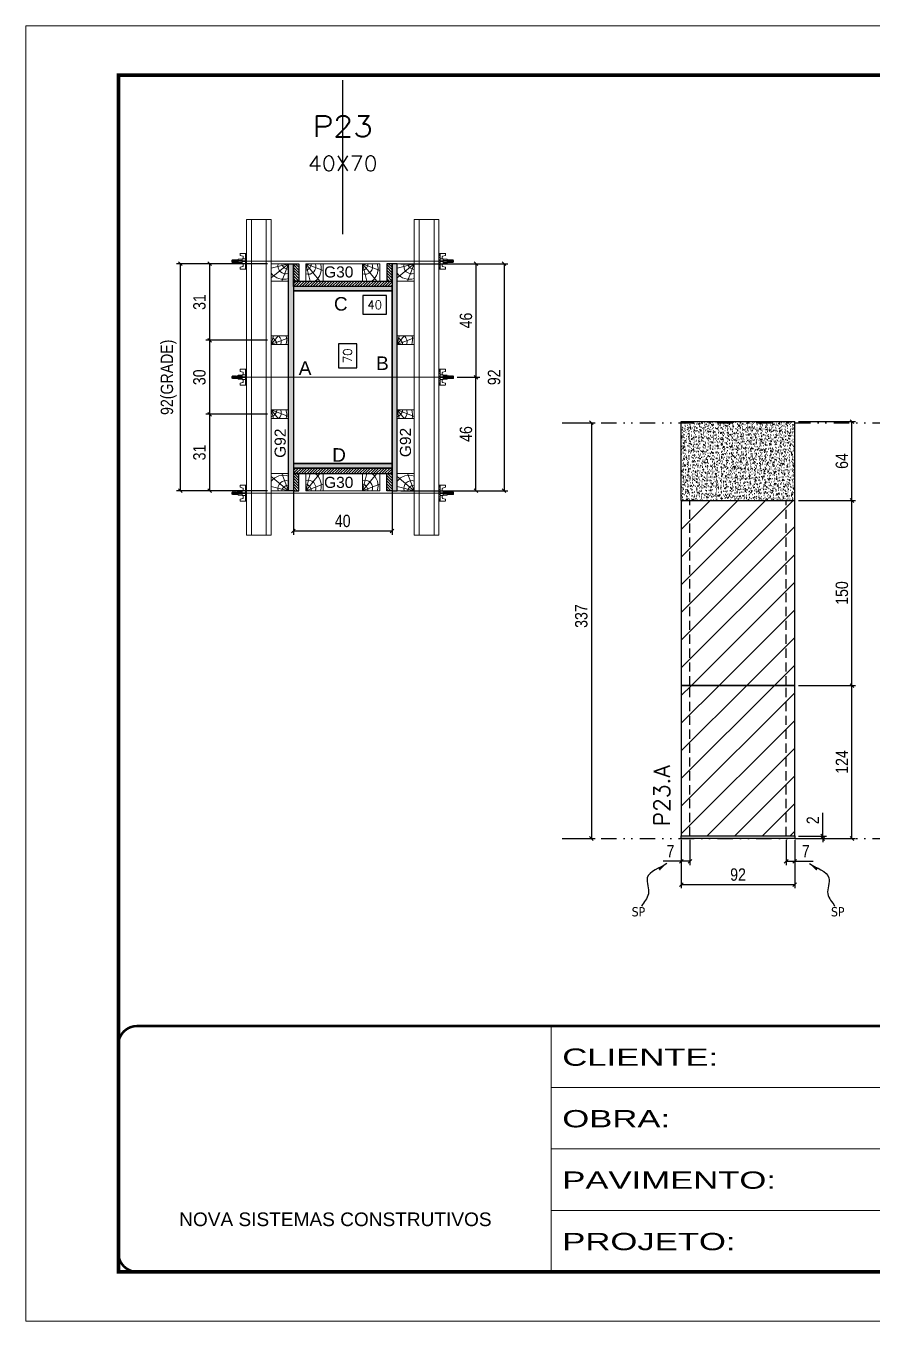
# Model space of a CAD drawing. Extents: x 2949 to 9230, y 1140 to 12527.
# Drawn here: x 6133 to 6818, y 10328 to 11378 of the extents above; entities that cross this region are included whole.
import ezdxf
from ezdxf.enums import TextEntityAlignment as Align

# ---------------------------------------------------------------- set-up
doc = ezdxf.new("R2010")
doc.units = 0
for name, pattern in [('CONTINUO', [0]), ('DASHED', [0.75, 0.5, -0.25]), ('DIVIDE2', [0.625, 0.25, -0.125, 0, -0.125, 0, -0.125]), ('HIDDEN', [0.375, 0.25, -0.125])]:
    doc.linetypes.add(name, pattern=pattern)
for name, color, linetype in [('CHAPA', 1, 'Continuous'), ('COTA', 241, 'Continuous'), ('cotas', 4, 'Continuous'), ('MEIO_PONT', 93, 'Continuous'), ('Nível', 160, 'Continuous'), ('Painéis', 200, 'Continuous'), ('SARRAFO', 251, 'Continuous'), ('Sarrafo de Pressão', 42, 'HIDDEN'), ('texto', 7, 'Continuous'), ('Texto de Titulo', 7, 'Continuous'), ('Texto Qtd Sarr', 242, 'Continuous'), ('TEXTO_GERAL', 7, 'Continuous')]:
    doc.layers.add(name, color=color, linetype=linetype)
for name, color, linetype, lineweight in [('Folhas', 255, 'Continuous', 9), ('Hachura', 251, 'Continuous', 9), ('Madeira', 126, 'Continuous', 18), ('Perfil Metálico', 224, 'Continuous', 18), ('SARRAFO DE PRESSAO', 251, 'DASHED', 9), ('Texto Seção', 7, 'Continuous', 15)]:
    doc.layers.add(name, color=color, linetype=linetype, lineweight=lineweight)
doc.styles.add('ARIAL', font='arial.ttf')
doc.styles.add('COTA TECNICA', font='techl___.ttf', dxfattribs={"height": 10})
doc.styles.add('COTA TECNICA 2X', font='techl___.ttf', dxfattribs={"height": 10})
doc.styles.add('COTA TECNICA-50', font='techl___.ttf', dxfattribs={"height": 10})
doc.styles.add('REGUA-120', font='ROMANS.shx', dxfattribs={"height": 15})
doc.styles.add('ROMANS', font='romans.shx')
doc.styles.add('SANSSERIF', font='sas_____.pfb')
doc.styles.get("Standard").update_dxf_attribs({"font": 'arial.ttf'})
doc.styles.add('Tecnologia', font='')
doc.styles.get('Tecnologia').set_extended_font_data('Forgotten Futurist')
doc.dimstyles.new('COTA PAINEL-50', dxfattribs={"dimtxt": 10, "dimasz": 3, "dimexe": 3, "dimexo": 3, "dimgap": 3, "dimtad": 1, "dimdec": 1, "dimzin": 12, "dimdsep": 46, "dimtxsty": 'COTA TECNICA-50', "dimblk1": 'OBLIQUE', "dimblk2": 'OBLIQUE', "dimsah": 1, "dimcen": 0.9, "dimclrd": 4, "dimclre": 4, "dimclrt": 240, "dimadec": 1, "dimazin": 3, "dimtfac": 1, "dimtdec": 1, "dimtmove": 0, "dimatfit": 3, "dimfxl": 1, "dimtolj": 1, "dimtzin": 12, "dimarcsym": 0})
doc.dimstyles.new('PAINEL', dxfattribs={"dimtxt": 10, "dimasz": 3, "dimexe": 3, "dimexo": 3, "dimgap": 3, "dimtad": 1, "dimdec": 1, "dimzin": 12, "dimdsep": 46, "dimtxsty": 'COTA TECNICA', "dimblk1": 'OBLIQUE', "dimblk2": 'OBLIQUE', "dimsah": 1, "dimcen": 0.9, "dimclrd": 4, "dimclre": 4, "dimclrt": 240, "dimadec": 1, "dimazin": 3, "dimtfac": 1, "dimtdec": 1, "dimtmove": 0, "dimatfit": 3, "dimfxl": 1, "dimtolj": 1, "dimtzin": 12, "dimarcsym": 0})
doc.dimstyles.new('SECAO PILAR', dxfattribs={"dimtxt": 10, "dimasz": 3, "dimexe": 3, "dimexo": 3, "dimgap": 3, "dimtad": 1, "dimdec": 1, "dimlfac": 0.5, "dimzin": 12, "dimdsep": 46, "dimtxsty": 'COTA TECNICA 2X', "dimblk1": 'OBLIQUE', "dimblk2": 'OBLIQUE', "dimsah": 1, "dimcen": 0.9, "dimclrd": 256, "dimclre": 256, "dimclrt": 256, "dimadec": 1, "dimazin": 3, "dimtfac": 1, "dimtdec": 1, "dimtmove": 0, "dimatfit": 3, "dimfxl": 1, "dimtolj": 1, "dimtzin": 12, "dimarcsym": 0})
doc.dimstyles.new('SECÇÃO 2', dxfattribs={"dimtxt": 7, "dimasz": 6, "dimexe": 0.18, "dimexo": 2, "dimgap": -4, "dimtad": 3, "dimdec": 1, "dimlfac": 0.5, "dimzin": 12, "dimdsep": 46, "dimtxsty": 'ROMANS', "dimblk": 'ARCHTICK', "dimcen": 0.09, "dimse1": 1, "dimse2": 1, "dimsd1": 1, "dimsd2": 1, "dimclrd": 180, "dimclre": 5, "dimclrt": 1, "dimadec": 0, "dimazin": 3, "dimtfac": 1, "dimtdec": 1, "dimtofl": 0, "dimtmove": 0, "dimatfit": 3, "dimldrblk": 'ARCHTICK', "dimfxl": 1, "dimtolj": 1, "dimtzin": 0, "dimarcsym": 0})
doc.dimstyles.get("Standard").update_dxf_attribs({"dimtxt": 0.18, "dimasz": 0.18, "dimexe": 0.18, "dimexo": 0.0625, "dimgap": 0.09, "dimtad": 0, "dimtih": 1, "dimtoh": 1, "dimdec": 4, "dimzin": 0, "dimdsep": 46, "dimtxsty": 'Standard', "dimcen": 0.09, "dimadec": 0, "dimazin": 0, "dimtfac": 1, "dimtdec": 4, "dimtofl": 0, "dimtmove": 0, "dimatfit": 3, "dimfxl": 1, "dimtolj": 1, "dimtzin": 0, "dimarcsym": 0})
pattern_1 = [(45, (-126071.967, -22713.47), (-11.2253202, 11.2253202), [])]

# ---------------------------------------------------------------- blocks, each defined once
blk = doc.blocks.new('9999999999')
at = {"color": 30, "linetype": 'CONTINUO'}
for p, q in [((98564.6, 34230.2), (98564.6, 34429.4)), ((98564.6, 34379.6), (99584, 34379.6)), ((98564.6, 34329.8), (99488, 34329.8)), ((98564.6, 34280), (99488, 34280))]:
    blk.add_line(p, q, dxfattribs=at)
at = {"color": 30, "linetype": 'CONTINUO', "const_width": 2}
blk.add_lwpolyline([(99584, 34230.2), (99584, 34414.4, 0.414214), (99569, 34429.4), (98229, 34429.4, 0.414214), (98214, 34414.4), (98214, 34245.2, 0.414214), (98229, 34230.2), (99584, 34230.2)], format="xyb", dxfattribs=at)
at = {"layer": 'Folhas'}
blk.add_lwpolyline([(98139, 34190.2), (99624, 34190.2), (99624, 35240.2), (98139, 35240.2)], close=True, dxfattribs=at)
at = {"layer": 'Folhas', "color": 30, "const_width": 3}
blk.add_lwpolyline([(98214, 34230.2), (99584, 34230.2), (99584, 35200.2), (98214, 35200.2)], close=True, dxfattribs=at)
at = {"color": 7, "linetype": 'Continuous', "ltscale": 5, "style": 'ARIAL'}
blk.add_text('NOVA SISTEMAS CONSTRUTIVOS', height=11.059, dxfattribs=at).set_placement((98263.2, 34267.2))
at = {"layer": 'Folhas', "color": 7, "style": 'Tecnologia', "width": 1.5}
for s, p in [('CLIENTE:', (98573.7, 34397.2)), ('OBRA:', (98573.7, 34347.3)), ('PAVIMENTO:', (98573.7, 34297.5)), ('PROJETO:', (98573.7, 34247.7))]:
    blk.add_text(s, height=14, dxfattribs=at).set_placement(p)
blk = doc.blocks.new('*D1765')
at = {"layer": 'COTA', "color": 180, "lineweight": -2, "transparency": 16777216}
for p, q in [((6400.8, 11120.4), (6385.8, 11120.4)), ((6385.8, 11120.4), (6385.8, 11101)), ((6400.8, 11101), (6400.8, 11120.4)), ((6385.8, 11101), (6400.8, 11101))]:
    blk.add_line(p, q, dxfattribs=at)
at = {"layer": 'Defpoints', "color": 0, "transparency": 16777216}
for p in [(6349.3, 11163.3), (6349.3, 11023.3), (6404.8, 11023.3)]:
    blk.add_point(p, dxfattribs=at)
at = {"layer": 'COTA', "color": 1, "transparency": 16777216, "insert": (6393.3, 11110.7), "char_height": 7, "attachment_point": 5, "rotation": 90, "style": 'ROMANS'}
blk.add_mtext('\\A1;70', dxfattribs=at)
blk = doc.blocks.new('_ArchTick')
at = {"color": 0, "linetype": 'ByBlock', "const_width": 0.15}
blk.add_lwpolyline([(-0.5, -0.5), (0.5, 0.5)], dxfattribs=at)
blk = doc.blocks.new('_Oblique')
at = {"color": 0, "linetype": 'ByBlock', "lineweight": -2}
blk.add_line((-0.5, -0.5), (0.5, 0.5), dxfattribs=at)
blk = doc.blocks.new('*D1766')
at = {"layer": 'COTA', "lineweight": -2, "transparency": 16777216}
for p, q in [((6436.3, 11185.3), (6523.1, 11185.3)), ((6520.1, 11185.3), (6520.1, 11001.3)), ((6436.3, 11001.3), (6523.1, 11001.3))]:
    blk.add_line(p, q, dxfattribs=at)
at = {"layer": 'Defpoints', "color": 0, "transparency": 16777216}
for p in [(6433.3, 11185.3), (6433.3, 11001.3), (6520.1, 11001.3)]:
    blk.add_point(p, dxfattribs=at)
at = {"layer": 'COTA', "lineweight": -2, "transparency": 16777216, "xscale": 3, "yscale": 3, "zscale": 3}
for p, rotation in [((6520.1, 11185.3), 90), ((6520.1, 11001.3), 270)]:
    blk.add_blockref('_Oblique', p, dxfattribs=dict(at, rotation=rotation))
at = {"layer": 'COTA', "transparency": 16777216, "insert": (6512, 11093.3), "char_height": 10, "attachment_point": 5, "rotation": 90, "style": 'COTA TECNICA 2X'}
blk.add_mtext('\\A1;92', dxfattribs=at)
blk = doc.blocks.new('*D1767')
at = {"layer": 'COTA', "lineweight": -2, "transparency": 16777216}
for p, q in [((6470.3, 11185.3), (6500.3, 11185.3)), ((6497.3, 11185.3), (6497.3, 11093.3)), ((6482.1, 11093.3), (6500.3, 11093.3))]:
    blk.add_line(p, q, dxfattribs=at)
at = {"layer": 'Defpoints', "color": 0, "transparency": 16777216}
for p in [(6467.3, 11185.3), (6479.1, 11093.3), (6497.3, 11093.3)]:
    blk.add_point(p, dxfattribs=at)
at = {"layer": 'COTA', "lineweight": -2, "transparency": 16777216, "xscale": 3, "yscale": 3, "zscale": 3}
for p, rotation in [((6497.3, 11185.3), 90), ((6497.3, 11093.3), 270)]:
    blk.add_blockref('_Oblique', p, dxfattribs=dict(at, rotation=rotation))
at = {"layer": 'COTA', "transparency": 16777216, "insert": (6489.2, 11139.3), "char_height": 10, "attachment_point": 5, "rotation": 90, "style": 'COTA TECNICA 2X'}
blk.add_mtext('\\A1;46', dxfattribs=at)
blk = doc.blocks.new('*D1768')
at = {"layer": 'COTA', "lineweight": -2, "transparency": 16777216}
for p, q in [((6482.1, 11093.3), (6500.3, 11093.3)), ((6497.3, 11001.3), (6497.3, 11093.3)), ((6470.3, 11001.3), (6500.3, 11001.3))]:
    blk.add_line(p, q, dxfattribs=at)
at = {"layer": 'Defpoints', "color": 0, "transparency": 16777216}
for p in [(6479.1, 11093.3), (6497.3, 11093.3), (6467.3, 11001.3)]:
    blk.add_point(p, dxfattribs=at)
at = {"layer": 'COTA', "lineweight": -2, "transparency": 16777216, "xscale": 3, "yscale": 3, "zscale": 3}
for p, rotation in [((6497.3, 11093.3), 90), ((6497.3, 11001.3), 270)]:
    blk.add_blockref('_Oblique', p, dxfattribs=dict(at, rotation=rotation))
at = {"layer": 'COTA', "transparency": 16777216, "insert": (6489.2, 11047.3), "char_height": 10, "attachment_point": 5, "rotation": 90, "style": 'COTA TECNICA 2X'}
blk.add_mtext('\\A1;46', dxfattribs=at)
blk = doc.blocks.new('*D1769')
at = {"layer": 'COTA', "color": 180, "lineweight": -2, "transparency": 16777216}
for p, q in [((6424.8, 11159.5), (6405.5, 11159.5)), ((6405.5, 11159.5), (6405.5, 11144.5)), ((6424.8, 11144.5), (6424.8, 11159.5)), ((6405.5, 11144.5), (6424.8, 11144.5))]:
    blk.add_line(p, q, dxfattribs=at)
at = {"layer": 'Defpoints', "color": 0, "transparency": 16777216}
for p in [(6349.3, 11163.3), (6429.3, 11163.3), (6429.3, 11140.5)]:
    blk.add_point(p, dxfattribs=at)
at = {"layer": 'COTA', "color": 1, "transparency": 16777216, "insert": (6415.2, 11152), "char_height": 7, "attachment_point": 5, "style": 'ROMANS'}
blk.add_mtext('\\A1;40', dxfattribs=at)
blk = doc.blocks.new('titulo1')
at = {"layer": 'Defpoints', "color": 252, "linetype": 'HIDDEN', "ltscale": 2}
blk.add_line((0, 0), (0, 125), dxfattribs=at)
at = {"layer": 'Defpoints', "style": 'ROMANS', "oblique": 15}
blk.add_attdef('FOLHA', text='', height=10, dxfattribs=at).set_placement((0, 15.6), align=Align.MIDDLE_CENTER)
at = {"layer": 'Texto Qtd Sarr', "color": 3, "style": 'ROMANS', "oblique": 15}
for tag, height, p in [('TITULO', 17, (0, 71.4)), ('SEÇÃO', 12, (0, 41.5))]:
    blk.add_attdef(tag, text='', height=height, dxfattribs=at).set_placement(p, align=Align.MIDDLE_CENTER)
blk = doc.blocks.new('PONTALETE')
at = {"layer": 'Madeira'}
for q in [(2.71, 7), (7, 5.76), (7, 1.74)]:
    blk.add_line((0, 0), q, dxfattribs=at)
blk.add_lwpolyline([(0, 0), (7, 0), (7, 7), (0, 7)], close=True, dxfattribs=at)
for centre, radius, start, end in [((2.04, 0.06), 6.23, 37.2818, 109.0913), ((1.09, 0.9), 3.19, 343.603, 109.9847), ((-0.21, -0.78), 3.09, 14.6322, 86.0383)]:
    blk.add_arc(centre, radius, start, end, dxfattribs=at)
blk = doc.blocks.new('*D1738')
at = {"layer": 'COTA', "lineweight": -2, "transparency": 16777216}
for p, q in [((6328.3, 11185.3), (6254.6, 11185.3)), ((6257.6, 11185.3), (6257.6, 11001.3)), ((6328.3, 11001.3), (6254.6, 11001.3))]:
    blk.add_line(p, q, dxfattribs=at)
at = {"layer": 'Defpoints', "color": 0, "transparency": 16777216}
for p in [(6331.3, 11185.3), (6257.6, 11001.3), (6331.3, 11001.3)]:
    blk.add_point(p, dxfattribs=at)
at = {"layer": 'COTA', "lineweight": -2, "transparency": 16777216, "xscale": 3, "yscale": 3, "zscale": 3}
for p, rotation in [((6257.6, 11185.3), 90), ((6257.6, 11001.3), 270)]:
    blk.add_blockref('_Oblique', p, dxfattribs=dict(at, rotation=rotation))
at = {"layer": 'COTA', "transparency": 16777216, "insert": (6248.3, 11093.3), "char_height": 10, "attachment_point": 5, "rotation": 90, "style": 'COTA TECNICA 2X'}
blk.add_mtext('\\A1;92(GRADE)', dxfattribs=at)
blk = doc.blocks.new('MEIO PONTALETE')
at = {"layer": 'Madeira'}
for q in [(2.71, 7), (3.5, 2.88), (3.5, 0.87)]:
    blk.add_line((0, 0), q, dxfattribs=at)
blk.add_lwpolyline([(0, 0), (3.5, 0), (3.5, 7), (0, 7)], close=True, dxfattribs=at)
for centre, radius, start, end in [((2.04, 0.06), 6.23, 76.4499, 109.0913), ((1.09, 0.9), 3.19, 40.9063, 109.9847), ((-0.21, -0.78), 3.09, 14.6322, 86.0383)]:
    blk.add_arc(centre, radius, start, end, dxfattribs=at)
blk = doc.blocks.new('*D1739')
at = {"layer": 'COTA', "lineweight": -2, "transparency": 16777216}
for p, q in [((6328.3, 11063.3), (6278.4, 11063.3)), ((6281.4, 11063.3), (6281.4, 11001.3)), ((6328.3, 11001.3), (6278.4, 11001.3))]:
    blk.add_line(p, q, dxfattribs=at)
at = {"layer": 'Defpoints', "color": 0, "transparency": 16777216}
for p in [(6331.3, 11063.3), (6281.4, 11001.3), (6331.3, 11001.3)]:
    blk.add_point(p, dxfattribs=at)
at = {"layer": 'COTA', "lineweight": -2, "transparency": 16777216, "xscale": 3, "yscale": 3, "zscale": 3}
for p, rotation in [((6281.4, 11063.3), 90), ((6281.4, 11001.3), 270)]:
    blk.add_blockref('_Oblique', p, dxfattribs=dict(at, rotation=rotation))
at = {"layer": 'COTA', "transparency": 16777216, "insert": (6273.2, 11032.3), "char_height": 10, "attachment_point": 5, "rotation": 90, "style": 'COTA TECNICA 2X'}
blk.add_mtext('\\A1;31', dxfattribs=at)
blk = doc.blocks.new('C')
at = {"layer": 'Hachura', "color": 0}
for p, q in [((0, 3.22), (0, -3.22)), ((0.45, 3.22), (0, 3.22)), ((0.46, 3.16), (0, 3.16)), ((0.46, 3.05), (0, 3.05)), ((0.46, 2.88), (0, 2.88)), ((0, 2.75), (0, -1.16)), ((0.46, 2.65), (0, 2.65)), ((0.46, 2.23), (0, 2.23)), ((0.46, 1.51), (0, 1.51)), ((0.39, 0.49), (0.17, 0.49)), ((0.45, -3.23), (0.45, 3.22)), ((0.45, 3.22), (2.58, 3.22)), ((1.74, 0.97), (0.45, 0.97)), ((1.45, 0.1), (0.45, 0.1)), ((1.35, 1.94), (1.35, 0.96)), ((2.58, 2.39), (1.47, 2.09)), ((1.74, -0.97), (1.74, 0.97)), ((1.74, 0.97), (1.74, 0.84)), ((1.74, 0.97), (1.74, 0.84)), ((1.74, 0.84), (3.35, 0.84)), ((3.35, 0.45), (1.74, 0.45)), ((2.58, 3.22), (2.58, 2.39)), ((3.32, 0.84), (3.32, -0.84)), ((3.35, 0.84), (3.35, -0.84)), ((3.68, 0.45), (3.35, 0.45)), ((3.84, -0.52), (3.35, 0.45)), ((3.35, 0.06), (3.67, -0.57)), ((3.68, 0.45), (4.16, -0.52)), ((3.72, 0.5), (4.25, -0.57)), ((4.37, -0.55), (3.83, 0.53)), ((4.15, 0.45), (3.93, 0.45)), ((4.42, -0.52), (3.93, 0.45)), ((4.15, 0.45), (4.26, 0.45)), ((4.26, 0.45), (4.74, -0.52)), ((4.3, 0.5), (4.83, -0.57)), ((4.95, -0.55), (4.41, 0.53)), ((4.51, 0.45), (4.84, 0.45)), ((5, -0.52), (4.51, 0.45)), ((4.84, 0.45), (5.32, -0.52)), ((4.88, 0.5), (5.41, -0.57)), ((5.53, -0.55), (4.99, 0.53)), ((5.58, -0.52), (5.09, 0.45)), ((5.42, 0.45), (5.09, 0.45)), ((5.58, -0.52), (5.09, 0.45)), ((5.42, 0.45), (5.74, -0.19)), ((5.46, 0.5), (5.74, -0.07)), ((5.74, 0.19), (5.57, 0.53)), ((5.74, 0.32), (5.68, 0.45)), ((5.68, 0.45), (5.74, 0.45)), ((5.74, 0.45), (5.9, 0.29)), ((5.74, 0.45), (5.74, -0.52)), ((5.9, -0.36), (5.9, 0.29)), ((0.45, 0), (0, 0)), ((0.46, -1.52), (0, -1.52)), ((0.46, -2.23), (0, -2.23)), ((0.46, -2.65), (0, -2.65)), ((0.46, -2.88), (0, -2.88)), ((0.46, -3.05), (0, -3.05)), ((0.46, -3.16), (0, -3.16)), ((0, -3.22), (2.57, -3.22)), ((0.08, -0.48), (0.29, -0.48)), ((0.29, -0.48), (0.4, -0.48)), ((0.45, 0), (0.45, -0.97)), ((0.45, -0.16), (1.45, -0.16)), ((0.45, -0.65), (0.45, -0.32)), ((0.45, -3.23), (0.45, -0.65)), ((0.45, -0.97), (1.74, -0.97)), ((1.35, -1.94), (1.35, -0.97)), ((2.58, -2.39), (1.47, -2.1)), ((3.35, -0.32), (1.74, -0.32)), ((3.35, -0.84), (1.74, -0.84)), ((2.58, -3.23), (2.58, -2.39)), ((3.35, -0.07), (3.58, -0.52)), ((3.35, -0.52), (3.58, -0.52)), ((3.84, -0.52), (4.16, -0.52)), ((4.42, -0.52), (4.74, -0.52)), ((4.63, -0.52), (4.74, -0.52)), ((5, -0.52), (5.32, -0.52)), ((5.58, -0.52), (5.74, -0.52)), ((5.74, -0.52), (5.9, -0.36)), ((5.74, -0.52), (5.74, -0.52))]:
    blk.add_line(p, q, dxfattribs=at)
for centre, radius, start, end in [((1.52, 1.94), 0.161, 104.7436, 180), ((1.44, -0.03), 0.129, 272.695, 87.305), ((3.81, 0.39), 0.143, 25.5688, 154.4312), ((4.39, 0.39), 0.143, 25.5688, 154.4312), ((4.97, 0.39), 0.143, 25.5688, 154.4312), ((5.55, 0.39), 0.143, 25.5688, 154.4312), ((0.17, -0.37), 0.174, 221.744, 317.8592), ((1.52, -1.94), 0.161, 180, 255.2564), ((3.71, -0.4), 0.174, 222.1408, 318.256), ((4.29, -0.4), 0.174, 222.1408, 318.256), ((4.87, -0.4), 0.174, 222.1408, 318.256), ((5.45, -0.4), 0.174, 222.1408, 318.256), ((5.61, -0.4), 0.174, 317.8592, 318.256)]:
    blk.add_arc(centre, radius, start, end, dxfattribs=at)
blk = doc.blocks.new('*D1740')
at = {"layer": 'COTA', "lineweight": -2, "transparency": 16777216}
for p, q in [((6328.3, 11185.3), (6278.4, 11185.3)), ((6281.4, 11185.3), (6281.4, 11123.3)), ((6328.3, 11123.3), (6278.4, 11123.3))]:
    blk.add_line(p, q, dxfattribs=at)
at = {"layer": 'Defpoints', "color": 0, "transparency": 16777216}
for p in [(6331.3, 11185.3), (6281.4, 11123.3), (6331.3, 11123.3)]:
    blk.add_point(p, dxfattribs=at)
at = {"layer": 'COTA', "lineweight": -2, "transparency": 16777216, "xscale": 3, "yscale": 3, "zscale": 3}
for p, rotation in [((6281.4, 11185.3), 90), ((6281.4, 11123.3), 270)]:
    blk.add_blockref('_Oblique', p, dxfattribs=dict(at, rotation=rotation))
at = {"layer": 'COTA', "transparency": 16777216, "insert": (6273.2, 11154.3), "char_height": 10, "attachment_point": 5, "rotation": 90, "style": 'COTA TECNICA 2X'}
blk.add_mtext('\\A1;31', dxfattribs=at)
blk = doc.blocks.new('*D1741')
at = {"layer": 'COTA', "lineweight": -2, "transparency": 16777216}
for p, q in [((6328.3, 11123.3), (6278.4, 11123.3)), ((6281.4, 11123.3), (6281.4, 11063.3)), ((6328.3, 11063.3), (6278.4, 11063.3))]:
    blk.add_line(p, q, dxfattribs=at)
at = {"layer": 'Defpoints', "color": 0, "transparency": 16777216}
for p in [(6331.3, 11123.3), (6281.4, 11063.3), (6331.3, 11063.3)]:
    blk.add_point(p, dxfattribs=at)
at = {"layer": 'COTA', "lineweight": -2, "transparency": 16777216, "xscale": 3, "yscale": 3, "zscale": 3}
for p, rotation in [((6281.4, 11123.3), 90), ((6281.4, 11063.3), 270)]:
    blk.add_blockref('_Oblique', p, dxfattribs=dict(at, rotation=rotation))
at = {"layer": 'COTA', "transparency": 16777216, "insert": (6273.2, 11093.3), "char_height": 10, "attachment_point": 5, "rotation": 90, "style": 'COTA TECNICA 2X'}
blk.add_mtext('\\A1;30', dxfattribs=at)
blk = doc.blocks.new('*D2204')
at = {"layer": 'COTA', "lineweight": -2, "transparency": 16777216}
for p, q in [((6349.3, 11016.7), (6349.3, 10965.7)), ((6429.3, 11016.7), (6429.3, 10965.7)), ((6349.3, 10968.7), (6429.3, 10968.7))]:
    blk.add_line(p, q, dxfattribs=at)
at = {"layer": 'Defpoints', "color": 0, "transparency": 16777216}
for p in [(6349.3, 11019.7), (6429.3, 11019.7), (6429.3, 10968.7)]:
    blk.add_point(p, dxfattribs=at)
at = {"layer": 'COTA', "lineweight": -2, "transparency": 16777216, "xscale": 3, "yscale": 3, "zscale": 3, "rotation": 180}
blk.add_blockref('_Oblique', (6349.3, 10968.7), dxfattribs=at)
at = {"layer": 'COTA', "lineweight": -2, "transparency": 16777216, "xscale": 3, "yscale": 3, "zscale": 3}
blk.add_blockref('_Oblique', (6429.3, 10968.7), dxfattribs=at)
at = {"layer": 'COTA', "transparency": 16777216, "insert": (6389.3, 10976.8), "char_height": 10, "attachment_point": 5, "style": 'COTA TECNICA 2X'}
blk.add_mtext('\\A1;40', dxfattribs=at)
blk = doc.blocks.new('*D1742')
at = {"layer": 'COTA', "color": 4, "lineweight": -2, "transparency": 16777216}
for p, q in [((6663.7, 10718.4), (6663.7, 10679)), ((6755.7, 10718.4), (6755.7, 10679)), ((6663.7, 10682), (6755.7, 10682))]:
    blk.add_line(p, q, dxfattribs=at)
at = {"layer": 'Defpoints', "color": 0, "transparency": 16777216}
for p in [(6663.7, 10721.4), (6755.7, 10721.4), (6755.7, 10682)]:
    blk.add_point(p, dxfattribs=at)
at = {"layer": 'COTA', "color": 4, "lineweight": -2, "transparency": 16777216, "xscale": 3, "yscale": 3, "zscale": 3, "rotation": 180}
blk.add_blockref('_Oblique', (6663.7, 10682), dxfattribs=at)
at = {"layer": 'COTA', "color": 4, "lineweight": -2, "transparency": 16777216, "xscale": 3, "yscale": 3, "zscale": 3}
blk.add_blockref('_Oblique', (6755.7, 10682), dxfattribs=at)
at = {"layer": 'COTA', "color": 240, "transparency": 16777216, "insert": (6709.7, 10690.1), "char_height": 10, "attachment_point": 5, "style": 'COTA TECNICA'}
blk.add_mtext('\\A1;92', dxfattribs=at)
blk = doc.blocks.new('*D1747')
at = {"layer": 'COTA', "color": 4, "lineweight": -2, "transparency": 16777216}
for p, q in [((6663.7, 10716.4), (6663.7, 10697.9)), ((6670.7, 10718.4), (6670.7, 10697.9)), ((6663.7, 10700.9), (6649, 10700.9)), ((6670.7, 10700.9), (6663.7, 10700.9))]:
    blk.add_line(p, q, dxfattribs=at)
at = {"layer": 'Defpoints', "color": 0, "transparency": 16777216}
for p in [(6670.7, 10721.4), (6663.7, 10719.4), (6663.7, 10700.9)]:
    blk.add_point(p, dxfattribs=at)
at = {"layer": 'COTA', "color": 4, "lineweight": -2, "transparency": 16777216, "xscale": 3, "yscale": 3, "zscale": 3, "rotation": 180}
blk.add_blockref('_Oblique', (6663.7, 10700.9), dxfattribs=at)
at = {"layer": 'COTA', "color": 4, "lineweight": -2, "transparency": 16777216, "xscale": 3, "yscale": 3, "zscale": 3}
blk.add_blockref('_Oblique', (6670.7, 10700.9), dxfattribs=at)
at = {"layer": 'COTA', "color": 240, "transparency": 16777216, "insert": (6654.9, 10709), "char_height": 10, "attachment_point": 5, "style": 'COTA TECNICA-50'}
blk.add_mtext('\\A1;7', dxfattribs=at)
blk = doc.blocks.new('*D1748')
at = {"layer": 'COTA', "color": 4, "lineweight": -2, "transparency": 16777216}
for p, q in [((6748.7, 10718.4), (6748.7, 10697.9)), ((6755.7, 10716.4), (6755.7, 10697.9)), ((6748.7, 10700.9), (6755.7, 10700.9)), ((6755.7, 10700.9), (6770.5, 10700.9))]:
    blk.add_line(p, q, dxfattribs=at)
at = {"layer": 'Defpoints', "color": 0, "transparency": 16777216}
for p in [(6748.7, 10721.4), (6755.7, 10719.4), (6755.7, 10700.9)]:
    blk.add_point(p, dxfattribs=at)
at = {"layer": 'COTA', "color": 4, "lineweight": -2, "transparency": 16777216, "xscale": 3, "yscale": 3, "zscale": 3, "rotation": 180}
blk.add_blockref('_Oblique', (6748.7, 10700.9), dxfattribs=at)
at = {"layer": 'COTA', "color": 4, "lineweight": -2, "transparency": 16777216, "xscale": 3, "yscale": 3, "zscale": 3}
blk.add_blockref('_Oblique', (6755.7, 10700.9), dxfattribs=at)
at = {"layer": 'COTA', "color": 240, "transparency": 16777216, "insert": (6764.6, 10709), "char_height": 10, "attachment_point": 5, "style": 'COTA TECNICA-50'}
blk.add_mtext('\\A1;7', dxfattribs=at)
blk = doc.blocks.new('*D1751')
at = {"layer": 'COTA', "color": 4, "lineweight": -2, "transparency": 16777216}
for p, q in [((6758.7, 10843.4), (6805, 10843.4)), ((6802, 10719.4), (6802, 10843.4)), ((6758.7, 10719.4), (6805, 10719.4))]:
    blk.add_line(p, q, dxfattribs=at)
at = {"layer": 'Defpoints', "color": 0, "transparency": 16777216}
for p in [(6755.7, 10843.4), (6802, 10843.4), (6755.7, 10719.4)]:
    blk.add_point(p, dxfattribs=at)
at = {"layer": 'COTA', "color": 4, "lineweight": -2, "transparency": 16777216, "xscale": 3, "yscale": 3, "zscale": 3}
for p, rotation in [((6802, 10843.4), 90), ((6802, 10719.4), 270)]:
    blk.add_blockref('_Oblique', p, dxfattribs=dict(at, rotation=rotation))
at = {"layer": 'COTA', "color": 240, "transparency": 16777216, "insert": (6793.9, 10781.4), "char_height": 10, "attachment_point": 5, "rotation": 90, "style": 'COTA TECNICA-50'}
blk.add_mtext('\\A1;124', dxfattribs=at)
blk = doc.blocks.new('*D1752')
at = {"layer": 'COTA', "color": 4, "lineweight": -2, "transparency": 16777216}
for p, q in [((6778.3, 10721.4), (6778.3, 10740.2)), ((6758.7, 10721.4), (6781.3, 10721.4)), ((6778.3, 10719.4), (6778.3, 10721.4)), ((6758.7, 10719.4), (6781.3, 10719.4)), ((6778.3, 10719.4), (6778.3, 10716.4))]:
    blk.add_line(p, q, dxfattribs=at)
at = {"layer": 'Defpoints', "color": 0, "transparency": 16777216}
for p in [(6755.7, 10721.4), (6755.7, 10719.4), (6778.3, 10719.4)]:
    blk.add_point(p, dxfattribs=at)
at = {"layer": 'COTA', "color": 4, "lineweight": -2, "transparency": 16777216, "xscale": 3, "yscale": 3, "zscale": 3}
for p, rotation in [((6778.3, 10721.4), 270), ((6778.3, 10719.4), 90)]:
    blk.add_blockref('_Oblique', p, dxfattribs=dict(at, rotation=rotation))
at = {"layer": 'COTA', "color": 240, "transparency": 16777216, "insert": (6770.3, 10734.2), "char_height": 10, "attachment_point": 5, "rotation": 90, "style": 'COTA TECNICA-50'}
blk.add_mtext('\\A1;2', dxfattribs=at)
blk = doc.blocks.new('*D2207')
at = {"layer": 'cotas', "color": 4, "linetype": 'ByBlock', "lineweight": -2, "transparency": 16777216}
for p, q in [((6570.2, 11056.4), (6593.9, 11056.4)), ((6590.9, 11056.4), (6590.9, 10719.4)), ((6570.2, 10719.4), (6593.9, 10719.4))]:
    blk.add_line(p, q, dxfattribs=at)
at = {"layer": 'Defpoints', "color": 0, "linetype": 'ByBlock', "transparency": 16777216}
for p in [(6567.2, 11056.4), (6567.2, 10719.4), (6590.9, 10719.4)]:
    blk.add_point(p, dxfattribs=at)
at = {"layer": 'cotas', "color": 4, "linetype": 'ByBlock', "lineweight": -2, "transparency": 16777216, "xscale": 3, "yscale": 3, "zscale": 3}
for p, rotation in [((6590.9, 11056.4), 90), ((6590.9, 10719.4), 270)]:
    blk.add_blockref('_Oblique', p, dxfattribs=dict(at, rotation=rotation))
at = {"layer": 'cotas', "color": 240, "linetype": 'ByBlock', "transparency": 16777216, "insert": (6582.7, 10899.7), "char_height": 10, "attachment_point": 5, "rotation": 90, "style": 'COTA TECNICA'}
blk.add_mtext('\\A1;337', dxfattribs=at)
blk = doc.blocks.new('*D2208')
at = {"layer": 'COTA', "color": 4, "linetype": 'ByBlock', "lineweight": -2, "transparency": 16777216}
for p, q in [((6758.7, 11057.4), (6805, 11057.4)), ((6802, 10993.4), (6802, 11057.4)), ((6758.7, 10993.4), (6805, 10993.4))]:
    blk.add_line(p, q, dxfattribs=at)
at = {"layer": 'Defpoints', "color": 0, "linetype": 'ByBlock', "transparency": 16777216}
for p in [(6755.7, 11057.4), (6802, 11057.4), (6755.7, 10993.4)]:
    blk.add_point(p, dxfattribs=at)
at = {"layer": 'COTA', "color": 4, "linetype": 'ByBlock', "lineweight": -2, "transparency": 16777216, "xscale": 3, "yscale": 3, "zscale": 3}
for p, rotation in [((6802, 11057.4), 90), ((6802, 10993.4), 270)]:
    blk.add_blockref('_Oblique', p, dxfattribs=dict(at, rotation=rotation))
at = {"layer": 'COTA', "color": 240, "linetype": 'ByBlock', "transparency": 16777216, "insert": (6793.9, 11025.4), "char_height": 10, "attachment_point": 5, "rotation": 90, "style": 'COTA TECNICA'}
blk.add_mtext('\\A1;64', dxfattribs=at)
blk = doc.blocks.new('*D2213')
at = {"layer": 'COTA', "color": 4, "linetype": 'ByBlock', "lineweight": -2, "transparency": 16777216}
for p, q in [((6758.7, 10993.4), (6805, 10993.4)), ((6802, 10843.4), (6802, 10993.4)), ((6758.7, 10843.4), (6805, 10843.4))]:
    blk.add_line(p, q, dxfattribs=at)
at = {"layer": 'Defpoints', "color": 0, "linetype": 'ByBlock', "transparency": 16777216}
for p in [(6755.7, 10993.4), (6802, 10993.4), (6755.7, 10843.4)]:
    blk.add_point(p, dxfattribs=at)
at = {"layer": 'COTA', "color": 4, "linetype": 'ByBlock', "lineweight": -2, "transparency": 16777216, "xscale": 3, "yscale": 3, "zscale": 3}
for p, rotation in [((6802, 10993.4), 90), ((6802, 10843.4), 270)]:
    blk.add_blockref('_Oblique', p, dxfattribs=dict(at, rotation=rotation))
at = {"layer": 'COTA', "color": 240, "linetype": 'ByBlock', "transparency": 16777216, "insert": (6793.9, 10918.4), "char_height": 10, "attachment_point": 5, "rotation": 90, "style": 'COTA TECNICA'}
blk.add_mtext('\\A1;150', dxfattribs=at)

msp = doc.modelspace()

# ---------------------------------------------------------------- hatches: boundary and pattern name
at = {"layer": 'COTA', "linetype": 'ByBlock'}
h = msp.add_hatch(dxfattribs=at)
h.set_pattern_fill('AR-CONC', color=256, scale=0.03)
h.set_pattern_definition([(50, (-122888.4665, -20455.3203), (5.46554007, -0.47817257), [0.5715, -6.2865]), (355, (-122888.4665, -20455.3203), (-1.05730264, 5.73170536), [0.4572, -5.02921753]), (100.4514447, (-122888.011, -20455.36), (4.40823741, 5.25353256), [0.48570026, -5.34270734]), (46.1842, (-122888.4665, -20453.796), (8.13237123, -1.26126984), [0.85725, -9.42975]), (96.6355576, (-122887.789, -20453.9014), (7.122124, 7.42278374), [0.7285507, -8.01406824]), (351.184151, (-122888.4665, -20453.796), (7.122124, 7.42278374), [0.685799, -7.54379196]), (21, (-122887.7045, -20454.1773), (4.54843174, -3.06795595), [0.5715, -6.2865]), (326, (-122887.7045, -20454.1773), (1.85406085, 5.52563898), [0.4572, -5.0292]), (71.451445, (-122887.3255, -20454.433), (6.40249258, 2.45768307), [0.48570026, -5.34269813]), (37.5, (-122888.4665, -20455.3203), (0.092658098, 2.536651166), [0, -4.96824, 0, -5.1054, 0, -5.04825]), (7.5, (-122888.4665, -20455.3203), (2.004589875, 3.005417245), [0, -2.91084, 0, -4.85394, 0, -1.92405]), (327.5, (-122890.1658, -20455.3203), (4.067717855, -0.17186232), [0, -1.905, 0, -5.9436, 0, -7.8867]), (317.5, (-122890.9278, -20455.3203), (4.44387544, 0.76279473), [0, -2.4765, 0, -3.94716, 0, -5.6007])])
h.paths.add_polyline_path([(6663.74, 11057.44), (6663.74, 10993.44), (6755.74, 10993.44), (6755.74, 11057.44)])
at = {"layer": 'Hachura'}
h = msp.add_hatch(color=256, dxfattribs=at)
h.dxf.hatch_style = 1
h.paths.add_polyline_path([(6349.33, 11001.34), (6345.33, 11001.34), (6345.33, 11185.34), (6349.33, 11185.34)])
h = msp.add_hatch(color=256, dxfattribs=at)
h.dxf.hatch_style = 1
h.paths.add_polyline_path([(6349.33, 11001.34), (6345.33, 11001.34), (6345.33, 11185.34), (6349.33, 11185.34)])
h = msp.add_hatch(dxfattribs=at)
h.set_pattern_fill('ANSI31', color=256, scale=0.5, angle=90, style=0)
h.set_pattern_definition([(135, (-16542.0793, 20309.2895), (-1.12253202, -1.12253202), [])])
h.paths.add_polyline_path([(6349.33, 11171.34), (6353.73, 11171.34), (6353.73, 11185.34), (6349.33, 11185.34)])
h = msp.add_hatch(dxfattribs=at)
h.set_pattern_fill('ANSI31', color=256, scale=0.5, angle=90, style=0)
h.set_pattern_definition([(135, (-16500.0793, 20309.2895), (-1.12253202, -1.12253202), [])])
h.paths.add_polyline_path([(6429.33, 11171.34), (6424.93, 11171.34), (6424.93, 11185.34), (6429.33, 11185.34)])
h = msp.add_hatch(color=256, dxfattribs=at)
h.dxf.hatch_style = 1
h.paths.add_polyline_path([(6429.33, 11001.34), (6433.33, 11001.34), (6433.33, 11185.34), (6429.33, 11185.34)])
h = msp.add_hatch(color=256, dxfattribs=at)
h.dxf.hatch_style = 1
h.paths.add_polyline_path([(6429.33, 11001.34), (6433.33, 11001.34), (6433.33, 11185.34), (6429.33, 11185.34)])
h = msp.add_hatch(dxfattribs=at)
h.set_pattern_fill('ANSI31', color=256, scale=0.5, style=0)
h.set_pattern_definition([(45, (15523.2807, 34096.3458), (-1.12253202, 1.12253202), [])])
h.paths.add_polyline_path([(6429.33, 11166.94), (6429.33, 11171.34), (6349.33, 11171.34), (6349.33, 11166.94)])
h = msp.add_hatch(color=256, dxfattribs=at)
h.dxf.hatch_style = 1
h.paths.add_polyline_path([(6349.33, 11166.94), (6349.33, 11163.34), (6429.33, 11163.34), (6429.33, 11166.94)])
h = msp.add_hatch(color=256, dxfattribs=at)
h.dxf.hatch_style = 1
h.paths.add_polyline_path([(6349.33, 11166.94), (6349.33, 11163.34), (6429.33, 11163.34), (6429.33, 11166.94)])
h = msp.add_hatch(color=256, dxfattribs=at)
h.dxf.hatch_style = 1
h.paths.add_polyline_path([(6349.33, 11023.34), (6349.33, 11019.74), (6429.33, 11019.74), (6429.33, 11023.34)])
h = msp.add_hatch(color=256, dxfattribs=at)
h.dxf.hatch_style = 1
h.paths.add_polyline_path([(6349.33, 11023.34), (6349.33, 11019.74), (6429.33, 11019.74), (6429.33, 11023.34)])
h = msp.add_hatch(dxfattribs=at)
h.set_pattern_fill('ANSI31', color=256, scale=0.5, style=0)
h.set_pattern_definition([(45, (15523.2807, 34122.3458), (-1.12253202, 1.12253202), [])])
h.paths.add_polyline_path([(6429.33, 11019.74), (6429.33, 11015.34), (6349.33, 11015.34), (6349.33, 11019.74)])
h = msp.add_hatch(dxfattribs=at)
h.set_pattern_fill('ANSI31', color=256, scale=0.5, angle=90, style=0)
h.set_pattern_definition([(135, (-16542.0793, 20504.2895), (-1.12253202, -1.12253202), [])])
h.paths.add_polyline_path([(6349.33, 11015.34), (6353.73, 11015.34), (6353.73, 11001.34), (6349.33, 11001.34)])
h = msp.add_hatch(dxfattribs=at)
h.set_pattern_fill('ANSI31', color=256, scale=0.5, angle=90, style=0)
h.set_pattern_definition([(135, (-16500.0793, 20504.2895), (-1.12253202, -1.12253202), [])])
h.paths.add_polyline_path([(6429.33, 11015.34), (6424.93, 11015.34), (6424.93, 11001.34), (6429.33, 11001.34)])
at = {"layer": 'Hachura', "linetype": 'ByBlock'}
h = msp.add_hatch(dxfattribs=at)
h.set_pattern_fill('ANSI31', color=256, scale=5)
h.set_pattern_definition(pattern_1)
h.paths.add_polyline_path([(6755.74, 10993.44), (6663.74, 10993.44), (6663.74, 10883.44), (6663.74, 10843.44), (6755.74, 10843.44), (6755.74, 10883.44)])
h = msp.add_hatch(dxfattribs=at)
h.set_pattern_fill('ANSI31', color=256, scale=5)
h.set_pattern_definition(pattern_1)
h.paths.add_polyline_path([(6755.74, 10843.44), (6663.74, 10843.44), (6663.74, 10721.44), (6755.74, 10721.44)])

# ---------------------------------------------------------------- linework, layer by layer
at = {"layer": 'CHAPA'}
for points in [[(6349.33, 11001.34), (6345.33, 11001.34), (6345.33, 11185.34), (6349.33, 11185.34)], [(6349.33, 11001.34), (6345.33, 11001.34), (6345.33, 11185.34), (6349.33, 11185.34)], [(6429.33, 11001.34), (6433.33, 11001.34), (6433.33, 11185.34), (6429.33, 11185.34)], [(6429.33, 11001.34), (6433.33, 11001.34), (6433.33, 11185.34), (6429.33, 11185.34)], [(6349.33, 11166.94), (6349.33, 11163.34), (6429.33, 11163.34), (6429.33, 11166.94)], [(6349.33, 11166.94), (6349.33, 11163.34), (6429.33, 11163.34), (6429.33, 11166.94)], [(6349.33, 11023.34), (6349.33, 11019.74), (6429.33, 11019.74), (6429.33, 11023.34)], [(6349.33, 11023.34), (6349.33, 11019.74), (6429.33, 11019.74), (6429.33, 11023.34)]]:
    msp.add_lwpolyline(points, close=True, dxfattribs=at)
at = {"layer": 'COTA', "linetype": 'ByBlock'}
for p, q in [((6663.74, 11057.44), (6755.74, 11057.44)), ((6663.74, 10993.44), (6663.74, 11057.44)), ((6755.74, 10993.44), (6755.74, 11057.44))]:
    msp.add_line(p, q, dxfattribs=at)
at = {"layer": 'Hachura'}
for p, q in [((6300.53, 11187.34), (6474.33, 11187.35)), ((6300.53, 11093.34), (6474.33, 11093.33)), ((6300.53, 10999.34), (6474.33, 10999.33))]:
    msp.add_line(p, q, dxfattribs=at)
at = {"layer": 'Madeira'}
for points in [[(6345.33, 11001.34), (6331.33, 11001.34), (6331.33, 11185.34), (6345.33, 11185.34)], [(6359.33, 11185.34), (6359.33, 11171.34), (6419.33, 11171.34), (6419.33, 11185.34)], [(6433.33, 11001.34), (6447.33, 11001.34), (6447.33, 11185.34), (6433.33, 11185.34)], [(6359.33, 11001.34), (6359.33, 11015.34), (6419.33, 11015.34), (6419.33, 11001.34)]]:
    msp.add_lwpolyline(points, close=True, dxfattribs=at)
at = {"layer": 'Nível', "color": 4, "linetype": 'DIVIDE2', "ltscale": 50}
for p, q in [((6567.19, 11056.44), (7577.53, 11056.44)), ((6567.19, 10719.44), (7577.53, 10719.44))]:
    msp.add_line(p, q, dxfattribs=at)
at = {"layer": 'Painéis'}
for p, q in [((6663.74, 10993.44), (6663.74, 10883.44)), ((6663.74, 10993.44), (6755.74, 10993.44)), ((6755.74, 10883.44), (6755.74, 10993.44)), ((6663.74, 10883.44), (6663.74, 10721.44)), ((6755.74, 10721.44), (6755.74, 10883.44)), ((6755.74, 10843.44), (6663.74, 10843.44)), ((6663.74, 10843.44), (6755.74, 10843.44)), ((6663.74, 10721.44), (6755.74, 10721.44))]:
    msp.add_line(p, q, dxfattribs=at)
for points in [[(6429.33, 11163.34), (6349.33, 11163.34), (6349.33, 11023.34), (6429.33, 11023.34)], [(6663.74, 10721.44), (6755.74, 10721.44), (6755.74, 10719.44), (6663.74, 10719.44)]]:
    msp.add_lwpolyline(points, close=True, dxfattribs=at)
at = {"layer": 'Perfil Metálico'}
for points in [[(6311.33, 10965.34), (6331.33, 10965.34), (6331.33, 11221.34), (6311.33, 11221.34)], [(6327.33, 11221.34), (6315.33, 11221.34), (6315.33, 10965.34), (6327.33, 10965.34)], [(6467.33, 10965.34), (6447.33, 10965.34), (6447.33, 11221.34), (6467.33, 11221.34)], [(6451.33, 11221.34), (6463.33, 11221.34), (6463.33, 10965.34), (6451.33, 10965.34)]]:
    msp.add_lwpolyline(points, close=True, dxfattribs=at)
at = {"layer": 'SARRAFO'}
for points in [[(6353.73, 11185.34), (6353.73, 11171.34), (6349.33, 11171.34), (6349.33, 11185.34)], [(6424.93, 11185.34), (6424.93, 11171.34), (6429.33, 11171.34), (6429.33, 11185.34)], [(6349.33, 11171.34), (6429.33, 11171.34), (6429.33, 11166.94), (6349.33, 11166.94)], [(6349.33, 11015.34), (6429.33, 11015.34), (6429.33, 11019.74), (6349.33, 11019.74)], [(6353.73, 11001.34), (6353.73, 11015.34), (6349.33, 11015.34), (6349.33, 11001.34)], [(6424.93, 11001.34), (6424.93, 11015.34), (6429.33, 11015.34), (6429.33, 11001.34)]]:
    msp.add_lwpolyline(points, close=True, dxfattribs=at)
at = {"layer": 'Sarrafo de Pressão', "ltscale": 30}
for p, q in [((6670.74, 10843.44), (6670.74, 10993.44)), ((6748.74, 10843.44), (6748.74, 10993.44)), ((6670.74, 10721.44), (6670.74, 10843.44)), ((6748.74, 10721.44), (6748.74, 10843.44))]:
    msp.add_line(p, q, dxfattribs=at)

# ---------------------------------------------------------------- block references
at = {"layer": 'Hachura', "linetype": 'Continuous', "yscale": 2, "zscale": 2, "rotation": 180}
for p, xscale in [((6311.33, 11187.34), 2), ((6467.33, 11187.34), -2)]:
    msp.add_blockref('C', p, dxfattribs=dict(at, xscale=xscale))
at = {"layer": 'Hachura', "linetype": 'Continuous', "yscale": 2, "zscale": 2}
for p, xscale in [((6311.33, 11093.34), -2), ((6467.33, 11093.34), 2), ((6311.33, 10999.34), -2), ((6467.33, 10999.34), 2)]:
    msp.add_blockref('C', p, dxfattribs=dict(at, xscale=xscale))
at = {"layer": 'MEIO_PONT'}
for name, p, xscale, yscale, zscale, rotation in [('PONTALETE', (6345.33, 11185.34), 2, 2, 2, 180), ('PONTALETE', (6359.33, 11185.34), 2, 2, 2, 270), ('PONTALETE', (6405.33, 11185.34), 2, 2, 2, 270), ('PONTALETE', (6447.33, 11185.34), 2, 2, 2, 180), ('MEIO PONTALETE', (6331.33, 11119.84), -1.999999997962732, 1.999999997962732, 1.999999997962732, 270), ('MEIO PONTALETE', (6433.33, 11119.84), -1.999999997962732, 1.999999997962732, 1.999999997962732, 270), ('MEIO PONTALETE', (6331.33, 11066.84), 1.999999997962732, 1.999999997962732, 1.999999997962732, 270), ('MEIO PONTALETE', (6433.33, 11066.84), 1.999999997962732, 1.999999997962732, 1.999999997962732, 270), ('PONTALETE', (6359.33, 11001.34), -2, 2, 2, 270), ('PONTALETE', (6405.33, 11001.34), -2, 2, 2, 270)]:
    msp.add_blockref(name, p, dxfattribs=dict(at, xscale=xscale, yscale=yscale, zscale=zscale, rotation=rotation))
at = {"layer": 'MEIO_PONT', "xscale": -2, "yscale": 2, "zscale": 2}
for p in [(6345.33, 11001.34), (6447.33, 11001.34)]:
    msp.add_blockref('PONTALETE', p, dxfattribs=at)
at = {"layer": 'SARRAFO DE PRESSAO', "color": 6, "linetype": 'ByBlock'}
msp.add_blockref('9999999999', (-92006.44, -23862.05), dxfattribs=at)
at = {"layer": 'Texto Seção'}
ref = msp.add_blockref('titulo1', (6389.33, 11209.21), dxfattribs=at)
ref.add_attrib('TITULO', 'P23', dxfattribs={"layer": 'Texto de Titulo', "color": 7, "height": 17, "style": 'ROMANS', "width": 1.1}).set_placement((6389.33, 11296.71), align=Align.MIDDLE_CENTER)
ref.add_attrib('SEÇÃO', '40X70', dxfattribs={"layer": 'Texto de Titulo', "color": 7, "height": 12, "style": 'ROMANS', "width": 1.1}).set_placement((6389.33, 11266.71), align=Align.MIDDLE_CENTER)

# ---------------------------------------------------------------- texts
at = {"layer": 'texto', "color": 0, "char_height": 7.5, "attachment_point": 5}
for insert in [(6628.97, 10659.95), (6790.52, 10659.95)]:
    msp.add_mtext('{\\fTahoma|b0|i0|c0|p34;\\C4;SP}', dxfattribs=dict(at, insert=insert))
at = {"layer": 'Texto Seção', "style": 'REGUA-120'}
msp.add_text('P23.A', height=13, rotation=90, dxfattribs=at).set_placement((6654.44, 10729.22))
at = {"layer": 'TEXTO_GERAL', "style": 'ARIAL'}
for s, p in [('C', (6387.74, 11152.84)), ('B', (6421.5, 11104.7)), ('A', (6358.79, 11100.78)), ('D', (6386.33, 11030.34))]:
    msp.add_text(s, height=11, dxfattribs=at).set_placement(p, align=Align.MIDDLE_CENTER)
at = {"layer": 'TEXTO_GERAL', "color": 0, "linetype": 'Continuous', "style": 'SANSSERIF'}
for p in [(6338.6, 11028), (6440.16, 11028.55)]:
    msp.add_text('G92', height=9, rotation=90, dxfattribs=at).set_placement(p, align=Align.MIDDLE_LEFT)
at = {"layer": 'TEXTO_GERAL', "color": 0, "linetype": 'Continuous', "char_height": 9, "width": 285.3299, "style": 'SANSSERIF'}
for insert, attachment_point in [((6374.18, 11183.19), 1), ((6374.18, 11003.48), 7)]:
    msp.add_mtext('G30', dxfattribs=dict(at, insert=insert, attachment_point=attachment_point))

# ---------------------------------------------------------------- dimensions: what is measured, and where the dimension line sits
at = {"layer": 'COTA'}
dim = msp.add_linear_dim(base=(6257.55, 11001.34), p1=(6331.33, 11185.34), p2=(6331.33, 11001.34), angle=270, text='<>(GRADE)', dimstyle='SECAO PILAR', dxfattribs=at)
dim.commit()
dim.dimension.update_dxf_attribs({"geometry": '*D1738', "text_midpoint": (6248.33, 11093.34)})
for base, p1, p2, angle, dimstyle, picture, middle in [((6281.39, 11123.34), (6331.33, 11185.34), (6331.33, 11123.34), 270, 'SECAO PILAR', '*D1740', (6273.17, 11154.34)), ((6520.1, 11001.34), (6433.33, 11185.34), (6433.33, 11001.34), 270, 'SECAO PILAR', '*D1766', (6512.02, 11093.34)), ((6497.33, 11093.34), (6467.33, 11185.34), (6479.13, 11093.34), 270, 'SECAO PILAR', '*D1767', (6489.23, 11139.34)), ((6281.39, 11063.34), (6331.33, 11123.34), (6331.33, 11063.34), 270, 'SECAO PILAR', '*D1741', (6273.17, 11093.34)), ((6497.33, 11093.34), (6467.33, 11001.34), (6479.13, 11093.34), 90, 'SECAO PILAR', '*D1768', (6489.23, 11047.34)), ((6281.39, 11001.34), (6331.33, 11063.34), (6331.33, 11001.34), 270, 'SECAO PILAR', '*D1739', (6273.17, 11032.34)), ((6801.98, 10843.44), (6755.74, 10719.44), (6755.74, 10843.44), 90, 'COTA PAINEL-50', '*D1751', (6793.91, 10781.44)), ((6663.74, 10700.93), (6670.74, 10721.44), (6663.74, 10719.44), 180, 'COTA PAINEL-50', '*D1747', (6654.88, 10709.01))]:
    dim = msp.add_linear_dim(base=base, p1=p1, p2=p2, angle=angle, dimstyle=dimstyle, dxfattribs=at)
    dim.commit()
    dim.dimension.update_dxf_attribs({"geometry": picture, "text_midpoint": middle})
for base, p1, p2, angle, dimstyle, picture, middle in [((6404.84, 11023.34), (6349.33, 11163.34), (6349.33, 11023.34), 270, 'SECÇÃO 2', '*D1765', (6404.84, 11110.71)), ((6778.27, 10719.44), (6755.74, 10721.44), (6755.74, 10719.44), 90, 'COTA PAINEL-50', '*D1752', (6778.27, 10734.19))]:
    dim = msp.add_linear_dim(base=base, p1=p1, p2=p2, angle=angle, dimstyle=dimstyle, dxfattribs=at)
    dim.commit()
    dim.dimension.update_dxf_attribs({"geometry": picture, "text_midpoint": middle, "dimtype": 160})
dim = msp.add_linear_dim(base=(6429.33, 11140.55), p1=(6349.33, 11163.34), p2=(6429.33, 11163.34), dimstyle='SECÇÃO 2', dxfattribs=at)
dim.commit()
dim.dimension.update_dxf_attribs({"geometry": '*D1769', "text_midpoint": (6415.16, 11140.55), "dimtype": 160})
at = {"layer": 'COTA', "linetype": 'ByBlock'}
dim = msp.add_linear_dim(base=(6801.98, 11057.44), p1=(6755.74, 10993.44), p2=(6755.74, 11057.44), angle=90, dimstyle='PAINEL', dxfattribs=at)
dim.commit()
dim.dimension.update_dxf_attribs({"geometry": '*D2208', "text_midpoint": (6801.98, 11025.44), "dimtype": 160})
at = {"layer": 'COTA'}
for base, p1, p2, dimstyle, picture, middle in [((6429.33, 10968.7), (6349.33, 11019.74), (6429.33, 11019.74), 'SECAO PILAR', '*D2204', (6389.33, 10976.8)), ((6755.74, 10700.93), (6748.74, 10721.44), (6755.74, 10719.44), 'COTA PAINEL-50', '*D1748', (6764.61, 10709.01))]:
    dim = msp.add_linear_dim(base=base, p1=p1, p2=p2, dimstyle=dimstyle, dxfattribs=at)
    dim.commit()
    dim.dimension.update_dxf_attribs({"geometry": picture, "text_midpoint": middle})
at = {"layer": 'COTA', "linetype": 'ByBlock'}
dim = msp.add_linear_dim(base=(6801.98, 10993.44), p1=(6755.74, 10843.44), p2=(6755.74, 10993.44), angle=90, dimstyle='PAINEL', dxfattribs=at)
dim.commit()
dim.dimension.update_dxf_attribs({"geometry": '*D2213', "text_midpoint": (6793.87, 10918.44)})
at = {"layer": 'COTA'}
dim = msp.add_linear_dim(base=(6755.74, 10681.99), p1=(6663.74, 10721.44), p2=(6755.74, 10721.44), dimstyle='PAINEL', override={"dimarcsym": 2}, dxfattribs=at)
dim.commit()
dim.dimension.update_dxf_attribs({"geometry": '*D1742', "text_midpoint": (6709.74, 10690.08)})
at = {"layer": 'cotas', "linetype": 'ByBlock'}
dim = msp.add_linear_dim(base=(6590.91, 10719.44), p1=(6567.19, 11056.44), p2=(6567.19, 10719.44), angle=90, dimstyle='PAINEL', dxfattribs=at)
dim.commit()
dim.dimension.update_dxf_attribs({"geometry": '*D2207', "text_midpoint": (6590.91, 10899.67), "dimtype": 160})

# ---------------------------------------------------------------- leaders
at = {"layer": 'COTA', "path_type": 1}
for points in [[(6651.91, 10699.26), (6636.13, 10687.43), (6637.05, 10674.42), (6631.5, 10664.64)], [(6767.57, 10699.26), (6783.36, 10687.43), (6782.43, 10674.42), (6787.98, 10664.64)]]:
    msp.add_leader(points, dimstyle='Standard', override={"dimasz": 8}, dxfattribs=at)

doc.saveas('drawing.dxf')
